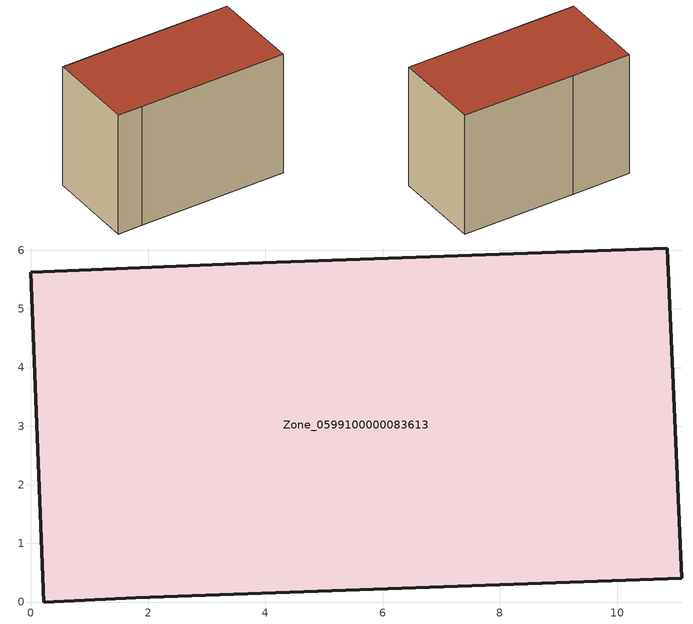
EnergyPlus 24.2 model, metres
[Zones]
Zone_0599100000083613
 floor ground (C_G): 1.79,0.07 0.22,0 0,5.62 3.72,5.78 10.86,6.04 11.1,0.41 z0
 wall outside (C_F): 3.72,5.78 0,5.62 0.22,0 1.79,0.07 11.1,0.41 10.86,6.04 3.72,5.78 z0:7.96
 roof outside (C_R): 1.79,0.07 11.1,0.41 10.86,6.04 3.72,5.78 0,5.62 0.22,0 z7.96
[BUILDING]
Pand.0599100000083613: North Axis=0; Terrain=City; Loads Convergence Tolerance Value=0.04; Temperature Convergence Tolerance Value=0.4; Solar Distribution=FullExterior; Maximum Number of Warmup Days=25; Minimum Number of Warmup Days=1
[Site:Location]
Rotterdam.The.Hague.AP_ZH_NLD Design_Conditions: Latitude=51.96; Longitude=4.45; Time Zone=1; Elevation=-4.5
[SITE:GROUNDTEMPERATURE:BUILDINGSURFACE]
18, 18, 18, 18, 18, 18, 18, 18, 18, 18, 18, 18
[MATERIAL] Thermal Absorptance=0.9; Solar Absorptance=0.7; Visible Absorptance=0.7
Name | Roughness | Thickness | Conductivity | Density | Specific Heat
G.TI.1946-1964 | MediumSmooth | 0.15 | 1 | 540 | 1210
F.TI.1946-1964 | Rough | 0.3 | 0.857143 | 1920 | 840
R.TI.1946-1964 | MediumRough | 0.2 | 0.277778 | 1500 | 1000
[CONSTRUCTION]
C_G: G.TI.1946-1964
C_F: F.TI.1946-1964
C_R: R.TI.1946-1964
[ZONE]
Zone_0599100000083613: Type=1; Multiplier=1; Ceiling Height=Autocalculate; Volume=Autocalculate; Floor Area=autocalculate; Part of Total Floor Area=Yes
[ZONEINFILTRATION:DESIGNFLOWRATE]
Infil_Zone_0599100000083613: Zone or ZoneList or Space or SpaceList=Zone_0599100000083613; Schedule=AlwaysOn; Design Flow Rate Calculation Method=Flow/Area; Flow Rate per Floor Area=0.003; Constant Term Coefficient=1; Temperature Term Coefficient=0; Velocity Term Coefficient=0; Velocity Squared Term Coefficient=0
[HVACTEMPLATE:ZONE:IDEALLOADSAIRSYSTEM]
Zone_0599100000083613: Maximum Heating Supply Air Temperature=50; Minimum Cooling Supply Air Temperature=13; Maximum Heating Supply Air Humidity Ratio=0.0156; Minimum Cooling Supply Air Humidity Ratio=0.0077; Heating Limit=NoLimit; Cooling Limit=NoLimit; Dehumidification Control Type=ConstantSensibleHeatRatio; Cooling Sensible Heat Ratio=0.7; Dehumidification Setpoint=60; Humidification Control Type=None; Humidification Setpoint=30; Outdoor Air Method=None; Outdoor Air Flow Rate per Person=0.00944; Outdoor Air Flow Rate per Zone Floor Area=0; Outdoor Air Flow Rate per Zone=0; Demand Controlled Ventilation Type=None; Outdoor Air Economizer Type=NoEconomizer; Heat Recovery Type=None; Sensible Heat Recovery Effectiveness=0.7; Latent Heat Recovery Effectiveness=0.65
[ZONECONTROL:THERMOSTAT]
ThermostatControl_Zone_0599100000083613: Zone or ZoneList=Zone_0599100000083613; Control Type Schedule=DualSetpointControlType; Control 1=Thermostat_Zone_0599100000083613; Temperature Difference Between Cutout And Setpoint=0
[THERMOSTATSETPOINT:DUALSETPOINT]
Thermostat_Zone_0599100000083613: Heating Setpoint Temperature Schedule=HeatingSetpoint_Zone_0599100000083613; Cooling Setpoint Temperature Schedule=CoolingSetpoint_Zone_0599100000083613
[SCHEDULE:COMPACT]
HeatingSetpoint_Zone_0599100000083613: Through: 12/31, For: AllDays, Until: 24:00, 21
CoolingSetpoint_Zone_0599100000083613: Through: 12/31, For: AllDays, Until: 24:00, 24
DualSetpointControlType: Through: 12/31, For: AllDays, Until: 24:00, 4
AlwaysOn: Through: 12/31, For: AllDays, Until: 24:00, 1
